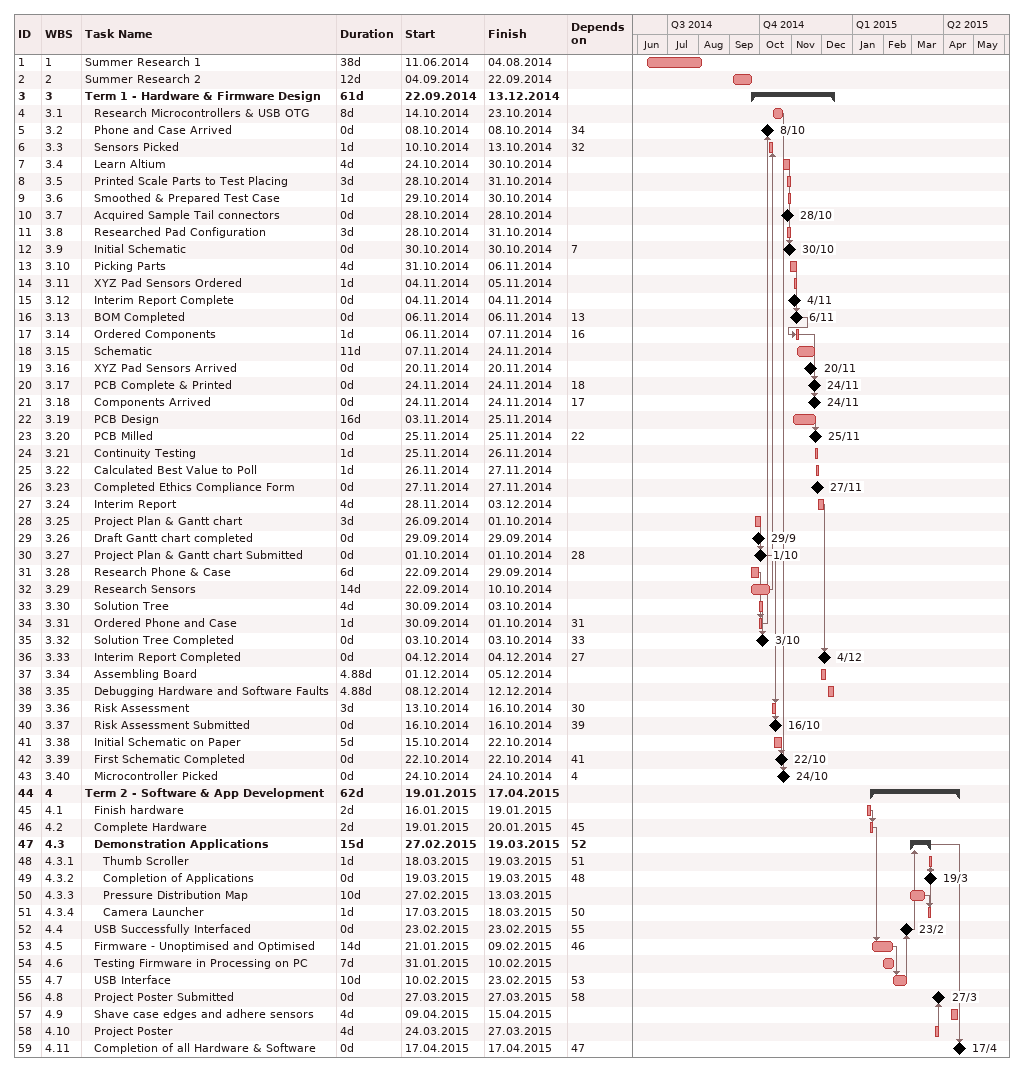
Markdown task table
| ID | WBS | Task | Duration | Start | Finish | Predecessors |
|---|---|---|---|---|---|---|
| 1 | 1 | Summer Research 1 | 38d | 2014-06-11 | 2014-08-04 |  |
| 2 | 2 | Summer Research 2 | 12d | 2014-09-04 | 2014-09-22 |  |
| 3 | 3 | **Term 1 - Hardware & Firmware Design** | 61d | 2014-09-22 | 2014-12-13 |  |
| 4 | 3.1 | Research Microcontrollers & USB OTG | 8d | 2014-10-14 | 2014-10-23 |  |
| 5 | 3.2 | Phone and Case Arrived | 0d | 2014-10-08 | 2014-10-08 | 34 |
| 6 | 3.3 | Sensors Picked | 1d | 2014-10-10 | 2014-10-13 | 32 |
| 7 | 3.4 | Learn Altium | 4d | 2014-10-24 | 2014-10-30 |  |
| 8 | 3.5 | Printed Scale Parts to Test Placing | 3d | 2014-10-28 | 2014-10-31 |  |
| 9 | 3.6 | Smoothed & Prepared Test Case | 1d | 2014-10-29 | 2014-10-30 |  |
| 10 | 3.7 | Acquired Sample Tail connectors | 0d | 2014-10-28 | 2014-10-28 |  |
| 11 | 3.8 | Researched Pad Configuration | 3d | 2014-10-28 | 2014-10-31 |  |
| 12 | 3.9 | Initial Schematic | 0d | 2014-10-30 | 2014-10-30 | 7 |
| 13 | 3.10 | Picking Parts | 4d | 2014-10-31 | 2014-11-06 |  |
| 14 | 3.11 | XYZ Pad Sensors Ordered | 1d | 2014-11-04 | 2014-11-05 |  |
| 15 | 3.12 | Interim Report Complete | 0d | 2014-11-04 | 2014-11-04 |  |
| 16 | 3.13 | BOM Completed | 0d | 2014-11-06 | 2014-11-06 | 13 |
| 17 | 3.14 | Ordered Components | 1d | 2014-11-06 | 2014-11-07 | 16 |
| 18 | 3.15 | Schematic | 11d | 2014-11-07 | 2014-11-24 |  |
| 19 | 3.16 | XYZ Pad Sensors Arrived | 0d | 2014-11-20 | 2014-11-20 |  |
| 20 | 3.17 | PCB Complete & Printed | 0d | 2014-11-24 | 2014-11-24 | 18 |
| 21 | 3.18 | Components Arrived | 0d | 2014-11-24 | 2014-11-24 | 17 |
| 22 | 3.19 | PCB Design | 16d | 2014-11-03 | 2014-11-25 |  |
| 23 | 3.20 | PCB Milled | 0d | 2014-11-25 | 2014-11-25 | 22 |
| 24 | 3.21 | Continuity Testing | 1d | 2014-11-25 | 2014-11-26 |  |
| 25 | 3.22 | Calculated Best Value to Poll | 1d | 2014-11-26 | 2014-11-27 |  |
| 26 | 3.23 | Completed Ethics Compliance Form | 0d | 2014-11-27 | 2014-11-27 |  |
| 27 | 3.24 | Interim Report | 4d | 2014-11-28 | 2014-12-03 |  |
| 28 | 3.25 | Project Plan & Gantt chart | 3d | 2014-09-26 | 2014-10-01 |  |
| 29 | 3.26 | Draft Gantt chart completed | 0d | 2014-09-29 | 2014-09-29 |  |
| 30 | 3.27 | Project Plan & Gantt chart Submitted | 0d | 2014-10-01 | 2014-10-01 | 28 |
| 31 | 3.28 | Research Phone & Case | 6d | 2014-09-22 | 2014-09-29 |  |
| 32 | 3.29 | Research Sensors | 14d | 2014-09-22 | 2014-10-10 |  |
| 33 | 3.30 | Solution Tree | 4d | 2014-09-30 | 2014-10-03 |  |
| 34 | 3.31 | Ordered Phone and Case | 1d | 2014-09-30 | 2014-10-01 | 31 |
| 35 | 3.32 | Solution Tree Completed | 0d | 2014-10-03 | 2014-10-03 | 33 |
| 36 | 3.33 | Interim Report Completed | 0d | 2014-12-04 | 2014-12-04 | 27 |
| 37 | 3.34 | Assembling Board | 4.88d | 2014-12-01 | 2014-12-05 |  |
| 38 | 3.35 | Debugging Hardware and Software Faults | 4.88d | 2014-12-08 | 2014-12-12 |  |
| 39 | 3.36 | Risk Assessment | 3d | 2014-10-13 | 2014-10-16 | 30 |
| 40 | 3.37 | Risk Assessment Submitted | 0d | 2014-10-16 | 2014-10-16 | 39 |
| 41 | 3.38 | Initial Schematic on Paper | 5d | 2014-10-15 | 2014-10-22 |  |
| 42 | 3.39 | First Schematic Completed | 0d | 2014-10-22 | 2014-10-22 | 41 |
| 43 | 3.40 | Microcontroller Picked | 0d | 2014-10-24 | 2014-10-24 | 4 |
| 44 | 4 | **Term 2 - Software & App Development** | 62d | 2015-01-19 | 2015-04-17 |  |
| 45 | 4.1 | Finish hardware | 2d | 2015-01-16 | 2015-01-19 |  |
| 46 | 4.2 | Complete Hardware | 2d | 2015-01-19 | 2015-01-20 | 45 |
| 47 | 4.3 | **Demonstration Applications** | 15d | 2015-02-27 | 2015-03-19 | 52 |
| 48 | 4.3.1 | Thumb Scroller | 1d | 2015-03-18 | 2015-03-19 | 51 |
| 49 | 4.3.2 | Completion of Applications | 0d | 2015-03-19 | 2015-03-19 | 48 |
| 50 | 4.3.3 | Pressure Distribution Map | 10d | 2015-02-27 | 2015-03-13 |  |
| 51 | 4.3.4 | Camera Launcher | 1d | 2015-03-17 | 2015-03-18 | 50 |
| 52 | 4.4 | USB Successfully Interfaced | 0d | 2015-02-23 | 2015-02-23 | 55 |
| 53 | 4.5 | Firmware - Unoptimised and Optimised | 14d | 2015-01-21 | 2015-02-09 | 46 |
| 54 | 4.6 | Testing Firmware in Processing on PC | 7d | 2015-01-31 | 2015-02-10 |  |
| 55 | 4.7 | USB Interface | 10d | 2015-02-10 | 2015-02-23 | 53 |
| 56 | 4.8 | Project Poster Submitted | 0d | 2015-03-27 | 2015-03-27 | 58 |
| 57 | 4.9 | Shave case edges and adhere sensors | 4d | 2015-04-09 | 2015-04-15 |  |
| 58 | 4.10 | Project Poster | 4d | 2015-03-24 | 2015-03-27 |  |
| 59 | 4.11 | Completion of all Hardware & Software | 0d | 2015-04-17 | 2015-04-17 | 47 |
